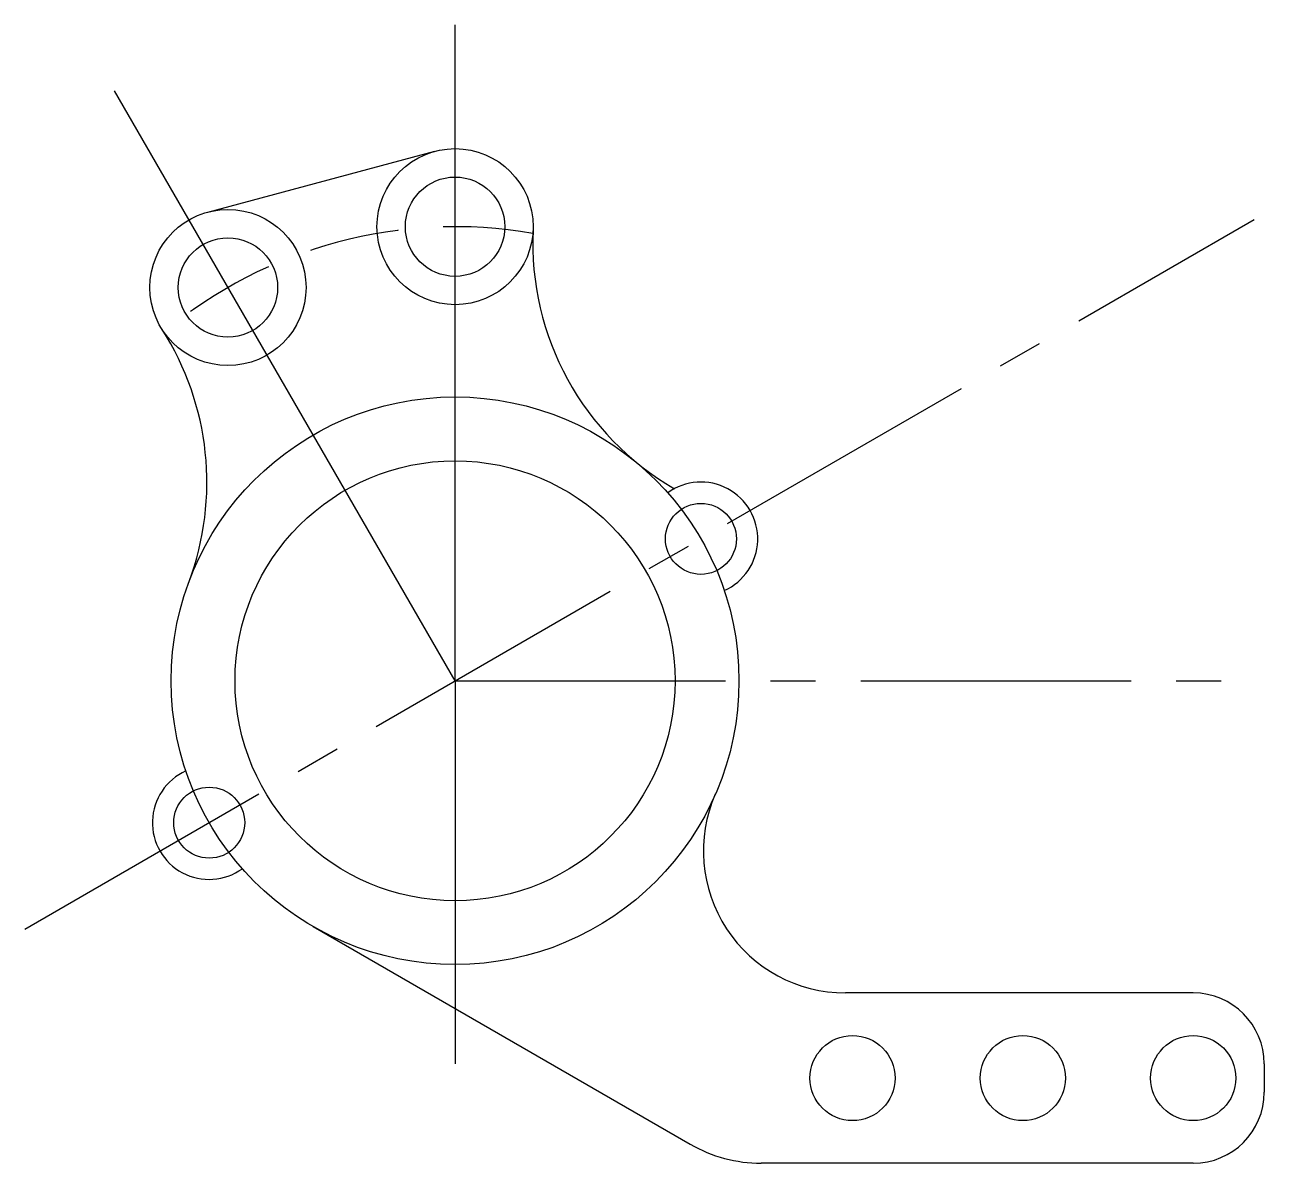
# Model space of a CAD drawing. Header units: millimetres. Extents: x 86.5 to 173.8, y 114.9 to 195.1.
import ezdxf

# ---------------------------------------------------------------- set-up
doc = ezdxf.new("R2010")
doc.units = ezdxf.units.MM
doc.linetypes.add('CENTER2', pattern=[28.575, 19.05, -3.175, 3.175, -3.175])
doc.linetypes.add('HIDDEN', pattern=[9.525, 6.35, -3.175])

msp = doc.modelspace()

# ---------------------------------------------------------------- linework, layer by layer
at = {"linetype": 'Continuous'}
for p, q in [((116.798, 148.895), (116.798, 195.123)), ((116.798, 148.895), (92.798, 190.465)), ((99.374, 181.921), (115.374, 186.208)), ((116.798, 148.895), (116.798, 121.895)), ((106.798, 131.575), (133.367, 116.235)), ((168.797, 126.895), (144.293, 126.895)), ((173.797, 121.895), (173.797, 119.895)), ((173.797, 120.895), (173.797, 120.895)), ((168.797, 114.895), (138.367, 114.895))]:
    msp.add_line(p, q, dxfattribs=at)
at = {"linetype": 'CENTER2'}
for p, q in [((86.487, 131.395), (173.089, 181.395)), ((116.798, 148.895), (173.709, 148.895))]:
    msp.add_line(p, q, dxfattribs=at)
at = {"linetype": 'Continuous'}
for centre, radius in [((116.798, 180.895), 5.5), ((116.798, 180.895), 3.5), ((100.798, 176.608), 5.5), ((100.798, 176.608), 3.5), ((144.797, 120.895), 3), ((156.797, 120.895), 3), ((168.797, 120.895), 3)]:
    msp.add_circle(centre, radius, dxfattribs=at)
for centre, radius in [((116.798, 148.895), 20), ((116.798, 148.895), 15.5), ((134.118, 158.895), 2.5), ((99.477, 138.895), 2.5)]:
    msp.add_circle(centre, radius)
at = {"linetype": 'HIDDEN'}
msp.add_arc((116.798, 148.895), 32, 80.14013, 129.85987, dxfattribs=at)
at = {"linetype": 'Continuous'}
for centre, radius, start, end in [((142.271, 179.735), 20, 177.39235, 239.91378), ((79.317, 162.867), 20, 339.55658, 32.60765), ((144.293, 136.895), 10, 156.42182, 270), ((168.797, 121.895), 5, 0, 90), ((168.797, 119.895), 5, 270, 0), ((138.367, 124.895), 10, 240, 270)]:
    msp.add_arc(centre, radius, start, end, dxfattribs=at)
for centre, start, end in [((134.118, 158.895), 294.26083, 125.73917), ((99.477, 138.895), 114.26083, 305.73917)]:
    msp.add_arc(centre, 4, start, end)

doc.saveas('drawing.dxf')
